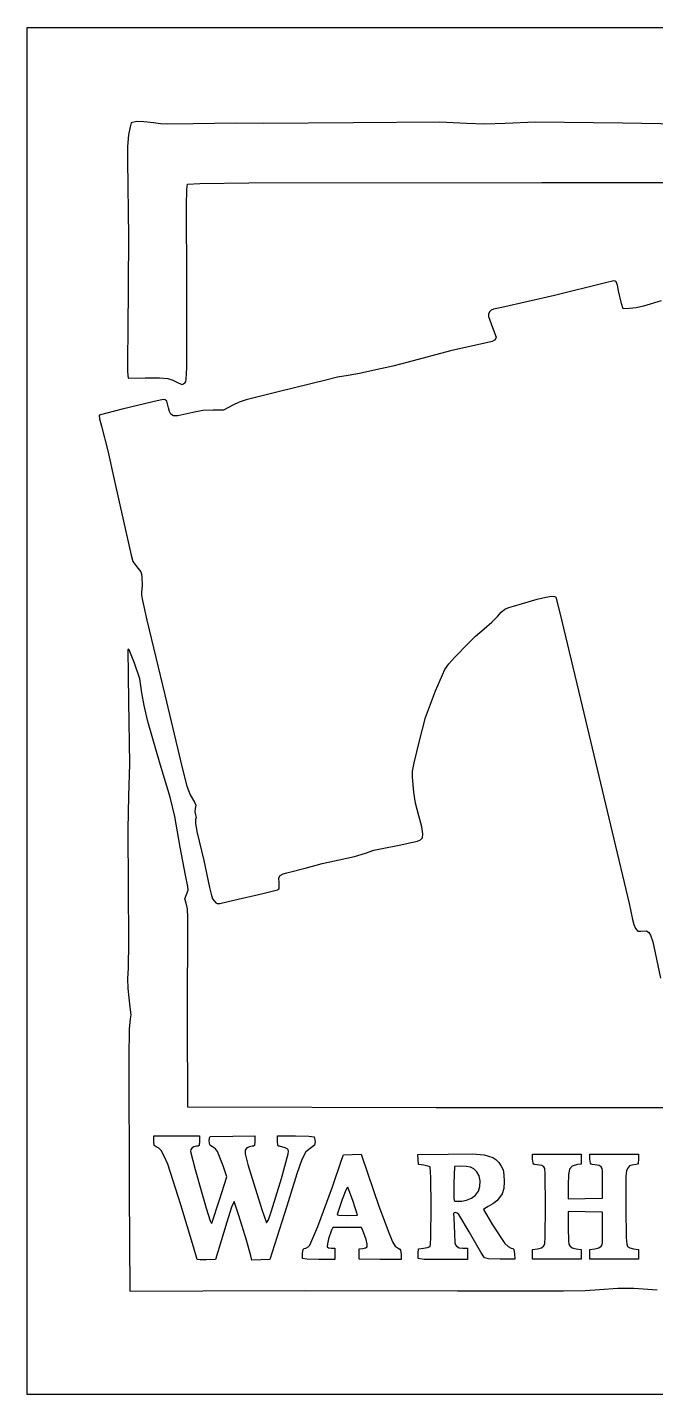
# Model space of a CAD drawing. Extents: x 218 to 585, y 525 to 891.
# Drawn here: x 218.1 to 386.3, y 525.2 to 890.8 of the extents above; entities that cross this region are included whole.
import ezdxf

# ---------------------------------------------------------------- set-up
doc = ezdxf.new("R2010")
doc.units = 0

msp = doc.modelspace()

# ---------------------------------------------------------------- linework, layer by layer
at = {"layer": 'Calque 1'}
for p, q in [((218.138, 707.978), (218.138, 890.805)), ((218.138, 890.805), (401.362, 890.805)), ((245.613205, 864.214954), (245.23427, 862.09243)), ((245.91168, 865.23863), (245.613205, 864.214954)), ((247.47135, 865.60649), (245.91168, 865.23863)), ((249.313597, 865.558248), (247.47135, 865.60649)), ((251.89134, 865.26435), (249.313597, 865.558248)), ((253.773912, 865.024022), (251.89134, 865.26435)), ((255.74832, 864.913923), (253.773912, 865.024022)), ((262.56084, 865.02677), (255.74832, 864.913923)), ((273.83304, 865.15543), (262.56084, 865.02677)), ((281.24137, 865.04784), (273.83304, 865.15543)), ((305.45077, 865.27158), (281.24137, 865.04784)), ((328.46957, 865.47301), (305.45077, 865.27158)), ((335.67519, 865.12779), (328.46957, 865.47301)), ((340.561729, 864.942149), (335.67519, 865.12779)), ((345.99399, 865.1279), (340.561729, 864.942149)), ((354.1342, 865.47746), (345.99399, 865.1279)), ((377.4175, 865.18698), (354.1342, 865.47746)), ((392.824469, 864.884892), (377.4175, 865.18698)), ((245.23427, 862.09243), (244.926891, 858.963986)), ((244.926891, 858.963986), (244.97529, 855.21866)), ((244.97529, 855.21866), (245.20526, 834.71346)), ((260.853625, 847.466689), (261.00623, 848.8752)), ((261.00623, 848.8752), (264.277164, 849.08126)), ((264.277164, 849.08126), (277.416655, 849.201731)), ((277.416655, 849.201731), (355.82013, 849.28269)), ((355.82013, 849.28269), (424.764417, 849.35575)), ((260.769049, 843.144288), (260.853625, 847.466689)), ((260.77498, 822.4442), (260.769049, 843.144288)), ((245.20526, 834.71346), (245.02137, 809.31346)), ((375.05529, 823.019289), (372.88076, 822.47919)), ((375.455747, 822.961226), (375.05529, 823.019289)), ((375.70504, 822.70942), (375.455747, 822.961226)), ((260.786705, 799.86144), (260.77498, 822.4442)), ((359.16076, 819.09853), (345.13786, 815.92208)), ((372.88076, 822.47919), (359.16076, 819.09853)), ((376.038812, 821.815564), (375.70504, 822.70942)), ((376.35103, 820.33697), (376.038812, 821.815564)), ((377.1113, 816.98677), (376.35103, 820.33697)), ((345.13786, 815.92208), (342.839175, 815.402191)), ((377.57471, 815.53156), (377.1113, 816.98677)), ((379.28182, 815.61766), (377.57471, 815.53156)), ((381.070376, 815.825689), (379.28182, 815.61766)), ((382.9733, 816.20492), (381.070376, 815.825689)), ((387.7358, 817.66482), (382.9733, 816.20492)), ((341.88524, 814.83629), (341.564826, 814.214705)), ((341.564826, 814.214705), (341.57436, 813.50903)), ((341.57436, 813.50903), (342.63933, 810.57595)), ((342.245192, 815.142043), (341.88524, 814.83629)), ((342.839175, 815.402191), (342.245192, 815.142043)), ((245.02137, 809.31346), (244.90892, 802.54405)), ((342.63933, 810.57595), (343.54552, 807.94369)), ((341.37442, 806.54205), (331.37952, 804.25294)), ((342.474862, 806.781988), (341.37442, 806.54205)), ((343.16036, 807.10957), (342.474862, 806.781988)), ((343.434502, 807.515466), (343.16036, 807.10957)), ((343.54552, 807.94369), (343.434502, 807.515466)), ((244.90892, 802.54405), (244.97077, 798.71536)), ((320.00242, 801.25995), (315.90138, 800.19362)), ((331.37952, 804.25294), (320.00242, 801.25995)), ((244.97077, 798.71536), (245.15678, 796.98075)), ((260.647273, 796.673302), (260.786705, 799.86144)), ((301.124862, 797.222181), (298.02067, 796.46373)), ((303.9738, 797.70338), (301.124862, 797.222181)), ((307.023304, 798.200703), (303.9738, 797.70338)), ((310.60971, 798.99792), (307.023304, 798.200703)), ((315.90138, 800.19362), (310.60971, 798.99792)), ((245.15678, 796.98075), (249.70872, 797.09348)), ((249.70872, 797.09348), (253.466361, 797.095674)), ((253.466361, 797.095674), (255.76226, 796.89449)), ((255.76226, 796.89449), (257.080141, 796.4912)), ((257.080141, 796.4912), (258.14006, 795.95933)), ((258.14006, 795.95933), (259.43829, 795.31324)), ((259.43829, 795.31324), (259.884274, 795.460691)), ((259.884274, 795.460691), (260.36391, 795.84707)), ((260.36391, 795.84707), (260.364, 795.847)), ((260.364, 795.847), (260.525819, 796.107437)), ((260.525819, 796.107437), (260.647273, 796.673302)), ((298.02067, 796.46373), (285.20967, 793.28798)), ((251.67768, 790.6931), (243.53775, 788.66833)), ((254.51265, 791.32219), (251.67768, 790.6931)), ((255.055439, 791.174811), (254.51265, 791.32219)), ((255.43829, 790.8037), (255.055439, 791.174811)), ((255.87862, 789.09714), (255.43829, 790.8037)), ((274.78046, 790.52927), (273.14967, 789.74413)), ((276.717731, 791.200519), (274.78046, 790.52927)), ((285.20967, 793.28798), (276.717731, 791.200519)), ((243.53775, 788.66833), (237.35514, 787.07032)), ((237.35514, 787.07032), (237.434676, 786.124368)), ((256.15004, 788.090191), (255.87862, 789.09714)), ((256.57392, 787.33756), (256.15004, 788.090191)), ((257.245994, 786.896776), (256.57392, 787.33756)), ((258.43781, 786.94266), (257.245994, 786.896776)), ((262.43527, 787.7846), (258.43781, 786.94266)), ((265.120735, 788.304081), (262.43527, 787.7846)), ((267.85801, 788.43504), (265.120735, 788.304081)), ((270.61472, 788.42014), (267.85801, 788.43504)), ((273.14967, 789.74413), (270.61472, 788.42014)), ((237.434676, 786.124368), (237.94817, 784.13416)), ((237.94817, 784.13416), (239.68392, 777.56385)), ((239.68392, 777.56385), (241.39367, 769.89094)), ((241.39367, 769.89094), (243.90485, 758.77844)), ((243.90485, 758.77844), (245.93735, 749.66685)), ((245.93735, 749.66685), (246.407707, 747.922233)), ((246.407707, 747.922233), (247.47124, 746.53124)), ((247.47124, 746.53124), (248.507596, 745.20003)), ((248.507596, 745.20003), (248.69554, 744.579033)), ((248.69554, 744.579033), (248.78106, 743.73658)), ((248.78106, 743.73658), (248.86956, 741.44823)), ((248.86956, 741.44823), (248.69153, 739.71297)), ((248.69153, 739.71297), (248.694331, 738.933985)), ((248.694331, 738.933985), (248.913596, 737.540225)), ((356.870896, 738.439696), (358.41748, 738.66969)), ((358.41748, 738.66969), (359.158649, 738.586711)), ((248.913596, 737.540225), (250.11775, 732.30463)), ((344.962354, 734.395936), (345.93154, 735.17008)), ((345.93154, 735.17008), (346.994685, 735.631081)), ((346.994685, 735.631081), (348.25037, 735.99318)), ((348.25037, 735.99318), (350.62498, 736.69509)), ((350.62498, 736.69509), (354.52386, 737.8873)), ((354.52386, 737.8873), (356.870896, 738.439696)), ((359.158649, 738.586711), (359.56924, 738.38665)), ((359.56924, 738.38665), (360.65773, 734.21946)), ((250.11775, 732.30463), (254.89412, 712.34403)), ((340.36071, 729.91397), (342.440777, 731.731833)), ((342.440777, 731.731833), (343.93259, 733.28094)), ((343.93259, 733.28094), (344.962354, 734.395936)), ((360.65773, 734.21946), (366.17227, 711.15346)), ((336.14195, 726.07824), (338.090627, 727.958414)), ((338.090627, 727.958414), (340.36071, 729.91397)), ((245.210006, 724.541699), (245.0376, 724.45419)), ((245.0376, 724.45419), (245.18773, 710.59579)), ((245.40039, 724.35035), (245.210006, 724.541699)), ((246.8001, 720.77676), (245.40039, 724.35035)), ((332.51562, 722.34948), (336.14195, 726.07824)), ((248.26948, 716.54342), (246.8001, 720.77676)), ((329.82348, 719.04147), (330.938347, 720.59307)), ((330.938347, 720.59307), (332.51562, 722.34948)), ((327.33196, 713.39951), (329.82348, 719.04147)), ((248.81356, 712.81764), (248.26948, 716.54342)), ((324.68908, 706.25576), (327.33196, 713.39951)), ((245.18773, 710.59579), (245.49905, 693.82319)), ((249.37729, 709.48083), (248.81356, 712.81764)), ((250.39843, 705.14472), (249.37729, 709.48083)), ((254.89412, 712.34403), (259.52349, 692.80933)), ((366.17227, 711.15346), (374.63467, 675.56696)), ((218.138, 525.151), (218.138, 707.978)), ((323.04125, 700.04092), (324.68908, 706.25576)), ((253.69282, 693.78852), (250.39843, 705.14472)), ((321.66936, 694.14811), (323.04125, 700.04092)), ((245.49905, 693.82319), (245.22284, 685.22424)), ((256.34818, 684.92498), (253.69282, 693.78852)), ((259.52349, 692.80933), (260.813871, 687.869731)), ((321.168, 690.31165), (321.198296, 691.871489)), ((321.198296, 691.871489), (321.66936, 694.14811)), ((260.813871, 687.869731), (261.71546, 685.58055)), ((321.55615, 686.28259), (321.168, 690.31165)), ((245.22284, 685.22424), (245.068459, 676.343741)), ((257.56206, 679.80622), (256.34818, 684.92498)), ((261.71546, 685.58055), (262.89282, 683.60207)), ((321.98125, 683.328859), (321.55615, 686.28259)), ((262.89282, 683.60207), (263.18736, 682.78106)), ((263.07096, 681.87269), (262.946605, 680.97975)), ((262.946605, 680.97975), (263.12066, 680.18815)), ((263.18736, 682.78106), (263.07096, 681.87269)), ((263.12066, 680.18815), (263.287625, 679.516639)), ((322.87789, 679.95392), (321.98125, 683.328859)), ((259.03569, 671.60414), (257.56206, 679.80622)), ((263.17676, 678.99053), (263.132111, 677.965933)), ((263.132111, 677.965933), (263.52778, 675.72992)), ((263.287625, 679.516639), (263.17676, 678.99053)), ((323.663492, 677.044541), (322.87789, 679.95392)), ((323.97112, 675.13138), (323.663492, 677.044541)), ((245.068459, 676.343741), (245.14594, 660.88254)), ((263.52778, 675.72992), (265.32937, 667.99332)), ((317.62112, 672.12106), (321.32529, 672.92887)), ((321.32529, 672.92887), (322.527902, 673.163379)), ((322.527902, 673.163379), (323.37581, 673.48158)), ((323.37581, 673.48158), (323.854372, 674.03474)), ((323.854372, 674.03474), (323.97112, 675.13138)), ((374.63467, 675.56696), (379.12935, 656.51696)), ((260.45774, 664.05753), (259.03569, 671.60414)), ((305.667656, 669.086496), (308.60412, 669.9977)), ((308.60412, 669.9977), (310.868389, 670.73252)), ((310.868389, 670.73252), (313.1232, 671.19479)), ((313.1232, 671.19479), (317.62112, 672.12106)), ((265.32937, 667.99332), (266.92214, 660.8023)), ((287.5856, 664.6773), (292.85279, 666.04108)), ((292.85279, 666.04108), (297.069527, 667.15508)), ((297.069527, 667.15508), (301.59267, 668.16249)), ((301.59267, 668.16249), (305.667656, 669.086496)), ((261.12135, 661.06368), (260.45774, 664.05753)), ((285.470439, 663.331148), (285.83312, 664.01959)), ((285.51446, 661.95557), (285.470439, 663.331148)), ((285.562762, 660.568593), (285.51446, 661.95557)), ((285.83312, 664.01959), (286.547484, 664.412368)), ((286.547484, 664.412368), (287.5856, 664.6773)), ((245.14594, 660.88254), (245.224412, 646.211552)), ((260.324742, 657.76451), (260.74174, 658.90998)), ((260.74174, 658.90998), (261.134795, 660.024439)), ((261.134795, 660.024439), (261.12135, 661.06368)), ((266.92214, 660.8023), (267.317455, 658.978975)), ((267.317455, 658.978975), (267.71316, 657.77335)), ((273.39814, 657.38015), (281.10862, 659.16916)), ((281.10862, 659.16916), (285.04777, 660.11292)), ((285.04777, 660.11292), (285.39377, 660.295776)), ((285.39377, 660.295776), (285.562762, 660.568593)), ((260.66034, 656.61217), (260.324742, 657.76451)), ((261.026102, 655.105167), (260.66034, 656.61217)), ((261.11474, 652.68045), (261.026102, 655.105167)), ((267.71316, 657.77335), (268.55205, 656.64002)), ((268.55205, 656.64002), (268.934771, 656.486433)), ((268.934771, 656.486433), (269.688774, 656.53091)), ((269.688774, 656.53091), (273.39814, 657.38015)), ((379.12935, 656.51696), (380.07564, 652.23728)), ((261.00223, 626.02595), (261.11474, 652.68045)), ((380.07564, 652.23728), (380.443917, 650.841041)), ((380.443917, 650.841041), (380.89012, 649.77847)), ((380.89012, 649.77847), (381.459825, 649.115249)), ((381.459825, 649.115249), (382.31306, 649.12633)), ((382.31306, 649.12633), (383.84457, 649.14593)), ((383.84457, 649.14593), (384.412142, 648.76712)), ((384.412142, 648.76712), (384.9125, 648.03302)), ((384.9125, 648.03302), (385.459495, 646.255149)), ((245.224412, 646.211552), (245.08534, 639.18674)), ((385.459495, 646.255149), (386.13192, 643.32842)), ((386.13192, 643.32842), (387.58139, 636.55732)), ((245.08534, 639.18674), (244.951332, 636.447475)), ((244.951332, 636.447475), (244.99404, 633.76278)), ((244.99404, 633.76278), (245.55615, 628.76107)), ((245.62845, 625.62949), (245.376477, 622.84829)), ((245.55615, 628.76107), (245.807126, 626.72044)), ((245.807126, 626.72044), (245.62845, 625.62949)), ((261.04223, 602.01515), (261.00223, 626.02595)), ((245.376477, 622.84829), (245.28526, 615.41769)), ((245.28526, 615.41769), (245.41114, 579.39649)), ((327.56513, 601.87064), (261.04223, 602.01515)), ((394.97583, 601.87048), (327.56513, 601.87064)), ((252.00432, 592.97922), (252.005, 594.34)), ((252.109976, 591.81359), (252.00432, 592.97922)), ((252.005, 594.34), (258.09, 594.34)), ((258.09, 594.34), (264.176, 594.34)), ((264.176, 592.951), (264.072956, 591.746665)), ((264.176, 594.34), (264.176, 592.951)), ((266.82183, 593.01286), (266.880122, 593.85851)), ((266.95997, 591.939529), (266.82183, 593.01286)), ((266.880122, 593.85851), (267.02027, 594.21372)), ((267.02027, 594.21372), (273.10579, 594.27982)), ((273.10579, 594.27982), (278.99286, 594.34002)), ((278.99277, 592.95096), (278.891522, 591.753082)), ((278.99286, 594.34002), (278.99277, 592.95096)), ((285.07797, 592.95096), (285.07786, 594.34002)), ((285.07786, 594.34002), (289.906, 594.34)), ((285.169819, 591.798941), (285.07797, 592.95096)), ((289.906, 594.34), (293.46604, 594.267568)), ((293.46604, 594.267568), (294.92914, 594.07542)), ((294.92914, 594.07542), (295.12758, 592.82196)), ((295.12758, 592.82196), (294.957143, 591.895942)), ((252.305872, 591.583613), (252.109976, 591.81359)), ((252.65388, 591.4558), (252.305872, 591.583613)), ((253.31179, 591.079554), (252.65388, 591.4558)), ((253.98143, 590.4039), (253.31179, 591.079554)), ((254.763796, 588.96916), (253.98143, 590.4039)), ((255.69272, 586.76792), (254.763796, 588.96916)), ((261.917001, 590.683206), (261.79515, 590.15398)), ((261.79515, 590.15398), (263.01134, 585.34423)), ((262.21052, 591.14617), (261.917001, 590.683206)), ((262.731776, 591.43981), (262.21052, 591.14617)), ((263.40115, 591.56194), (262.731776, 591.43981)), ((263.842149, 591.587804), (263.40115, 591.56194)), ((264.072956, 591.746665), (263.842149, 591.587804)), ((267.224906, 591.658699), (266.95997, 591.939529)), ((267.70243, 591.39803), (267.224906, 591.658699)), ((268.452624, 590.856895), (267.70243, 591.39803)), ((269.01972, 590.14554), (268.452624, 590.856895)), ((270.49932, 586.37319), (269.01972, 590.14554)), ((276.90393, 591.12835), (276.419765, 590.571106)), ((276.419765, 590.571106), (276.44197, 589.54926)), ((276.44197, 589.54926), (277.11054, 586.74167)), ((277.556954, 591.43454), (276.90393, 591.12835)), ((278.25779, 591.5619), (277.556954, 591.43454)), ((278.672182, 591.590185), (278.25779, 591.5619)), ((278.891522, 591.753082), (278.672182, 591.590185)), ((285.332522, 591.607382), (285.169819, 591.798941)), ((285.61575, 591.5619), (285.332522, 591.607382)), ((287.10759, 591.16322), (285.61575, 591.5619)), ((286.14493, 582.96294), (287.91101, 589.50958)), ((287.652088, 590.91303), (287.10759, 591.16322)), ((287.91898, 590.653871), (287.652088, 590.91303)), ((287.91101, 589.50958), (287.981032, 590.235977)), ((287.981032, 590.235977), (287.91898, 590.653871)), ((292.69659, 590.06767), (291.56236, 588.07004)), ((294.13944, 591.20265), (292.69659, 590.06767)), ((294.957143, 591.895942), (294.13944, 591.20265)), ((302.32897, 588.12188), (302.71486, 589.31251)), ((302.71486, 589.31251), (305.0777, 589.38771)), ((305.0777, 589.38771), (307.44053, 589.46291)), ((307.44053, 589.46291), (309.24476, 584.22831)), ((322.6229, 589.37193), (330.74942, 589.49861)), ((322.7016, 588.01927), (322.6229, 589.37193)), ((330.74942, 589.49861), (337.289033, 589.520898)), ((337.289033, 589.520898), (340.35313, 589.31451)), ((340.35313, 589.31451), (342.65095, 588.5763)), ((353.34, 588.15309), (353.34, 589.445)), ((353.34, 589.445), (359.823, 589.445)), ((359.823, 589.445), (366.305, 589.445)), ((366.305, 589.445), (366.305, 588.134)), ((368.68612, 588.15281), (368.686, 589.445)), ((368.686, 589.445), (375.168, 589.445)), ((375.168, 589.445), (381.651, 589.445)), ((381.651, 589.445), (381.651, 588.153)), ((259.23243, 575.95102), (255.69272, 586.76792)), ((263.01134, 585.34423), (264.71904, 579.3911)), ((271.54222, 583.43343), (270.49932, 586.37319)), ((277.11054, 586.74167), (278.724, 581.50773)), ((291.56236, 588.07004), (290.21257, 584.24075)), ((299.75899, 580.71355), (302.32897, 588.12188)), ((322.7803, 586.66662), (322.7016, 588.01927)), ((324.19671, 586.49374), (322.7803, 586.66662)), ((325.277679, 586.291023), (324.19671, 586.49374)), ((325.88761, 586.04638), (325.277679, 586.291023)), ((326.099409, 583.208326), (325.88761, 586.04638)), ((332.43787, 586.13745), (332.28552, 581.59664)), ((334.09142, 586.22165), (332.43787, 586.13745)), ((335.548657, 586.195567), (334.09142, 586.22165)), ((336.73021, 586.01467), (335.548657, 586.195567)), ((337.643699, 585.547372), (336.73021, 586.01467)), ((338.43499, 584.78015), (337.643699, 585.547372)), ((342.65095, 588.5763), (343.466986, 588.005085)), ((343.466986, 588.005085), (344.27658, 587.232)), ((344.27658, 587.232), (344.947454, 586.28633)), ((344.947454, 586.28633), (345.42995, 585.30025)), ((345.42995, 585.30025), (345.673047, 583.961718)), ((353.444789, 587.060389), (353.34, 588.15309)), ((353.625318, 586.82949), (353.444789, 587.060389)), ((353.93531, 586.70151), (353.625318, 586.82949)), ((355.17125, 586.53837), (353.93531, 586.70151)), ((355.765822, 586.40718), (355.17125, 586.53837)), ((356.29573, 586.09686), (355.765822, 586.40718)), ((356.562293, 585.606461), (356.29573, 586.09686)), ((356.707399, 584.219364), (356.562293, 585.606461)), ((363.20005, 585.45013), (362.956077, 584.042661)), ((363.92375, 586.29582), (363.20005, 585.45013)), ((365.31282, 586.66449), (363.92375, 586.29582)), ((366.305, 586.823), (365.31282, 586.66449)), ((366.305, 588.134), (366.305, 586.823)), ((368.790914, 587.060109), (368.68612, 588.15281)), ((368.971447, 586.82921), (368.790914, 587.060109)), ((369.28144, 586.70123), (368.971447, 586.82921)), ((370.56335, 586.53809), (369.28144, 586.70123)), ((371.179026, 586.391026), (370.56335, 586.53809)), ((371.69511, 586.04255), (371.179026, 586.391026)), ((371.923592, 585.648093), (371.69511, 586.04255)), ((372.048245, 584.93863), (371.923592, 585.648093)), ((378.73087, 585.67476), (378.434079, 584.984583)), ((379.279464, 586.31442), (378.73087, 585.67476)), ((379.86117, 586.53828), (379.279464, 586.31442)), ((381.05569, 586.70142), (379.86117, 586.53828)), ((381.365682, 586.8294), (381.05569, 586.70142)), ((381.546211, 587.060299), (381.365682, 586.8294)), ((381.651, 588.153), (381.546211, 587.060299)), ((269.5981, 577.28632), (271.54222, 583.43343)), ((278.724, 581.50773), (280.89747, 574.62856)), ((283.44942, 574.27643), (286.14493, 582.96294)), ((290.21257, 584.24075), (287.54494, 575.55459)), ((309.24476, 584.22831), (312.22867, 575.55411)), ((326.19099, 575.45148), (326.099409, 583.208326)), ((332.28552, 581.59664), (332.22827, 577.714628)), ((339.022029, 583.705154), (338.43499, 584.78015)), ((339.26643, 582.28986), (339.022029, 583.705154)), ((339.23723, 580.822506), (339.26643, 582.28986)), ((345.76835, 582.1687), (345.63777, 580.247419)), ((345.673047, 583.961718), (345.76835, 582.1687)), ((356.77958, 575.57236), (356.707399, 584.219364)), ((362.956077, 584.042661), (362.86932, 581.17039)), ((371.99345, 577.67092), (372.06685, 581.61078)), ((372.06685, 581.61078), (372.048245, 584.93863)), ((378.283965, 583.564465), (378.27173, 574.99946)), ((378.434079, 584.984583), (378.283965, 583.564465)), ((245.41114, 579.39649), (245.55891, 552.81139)), ((264.71904, 579.3911), (265.99709, 575.02548)), ((295.84629, 570.09615), (299.75899, 580.71355)), ((303.383958, 579.828345), (302.41838, 577.34313)), ((303.71546, 580.497866), (303.383958, 579.828345)), ((303.88623, 580.65042), (303.71546, 580.497866)), ((305.28751, 576.79102), (303.88623, 580.65042)), ((336.9407, 577.6991), (338.085281, 578.511631)), ((338.085281, 578.511631), (338.81401, 579.57725)), ((338.81401, 579.57725), (339.23723, 580.822506)), ((344.490409, 577.839064), (343.72424, 576.94252)), ((345.1591, 578.89043), (344.490409, 577.839064)), ((345.63777, 580.247419), (345.1591, 578.89043)), ((362.86932, 581.17039), (362.86532, 577.52612)), ((262.58786, 564.70622), (259.23243, 575.95102)), ((265.99709, 575.02548), (267.07451, 571.61534)), ((267.50989, 570.99513), (269.5981, 577.28632)), ((272.8043, 575.269812), (271.5, 571.26129)), ((273.46222, 576.81754), (272.8043, 575.269812)), ((274.75816, 573.04101), (273.46222, 576.81754)), ((280.89747, 574.62856), (282.16914, 571.10143)), ((282.627761, 571.943404), (283.44942, 574.27643)), ((287.54494, 575.55459), (284.29173, 565.23579)), ((302.41838, 577.34313), (301.01323, 573.37133)), ((306.5085, 573.153), (305.28751, 576.79102)), ((312.22867, 575.55411), (313.89736, 571.05619)), ((326.143786, 567.205883), (326.19099, 575.45148)), ((332.22827, 577.714628), (332.354134, 577.106155)), ((332.354134, 577.106155), (332.61616, 576.91651)), ((332.61616, 576.91651), (334.36542, 576.88191)), ((334.36542, 576.88191), (335.644229, 577.164858)), ((335.644229, 577.164858), (336.9407, 577.69907)), ((336.9407, 577.69907), (336.9407, 577.6991)), ((340.518909, 574.972611), (340.16316, 574.63053)), ((340.16316, 574.63053), (342.62408, 570.53074)), ((341.48608, 575.49884), (340.518909, 574.972611)), ((342.722104, 576.194093), (341.48608, 575.49884)), ((343.72424, 576.94252), (342.722104, 576.194093)), ((356.706966, 567.18453), (356.77958, 575.57236)), ((362.86515, 574.11134), (362.865, 569.799)), ((367.42921, 574.03894), (362.86515, 574.11134)), ((362.86532, 577.52612), (367.42938, 577.59852)), ((367.42938, 577.59852), (371.99345, 577.67092)), ((378.27173, 574.99946), (378.400949, 567.161852)), ((267.07451, 571.61534), (267.32256, 571.117881)), ((267.32256, 571.117881), (267.50989, 570.99513)), ((271.5, 571.26129), (269.10915, 563.38372)), ((276.73623, 566.42643), (274.75816, 573.04101)), ((282.16914, 571.10143), (282.627761, 571.943404)), ((301.01323, 573.37133), (301.09595, 573.213683)), ((301.09595, 573.213683), (301.524861, 573.111769)), ((301.524861, 573.111769), (303.70207, 573.0406)), ((303.70207, 573.0406), (306.5085, 573.153)), ((306.5085, 573.153), (306.5085, 573.153)), ((313.89736, 571.05619), (314.78493, 568.65552)), ((332.345618, 573.795271), (332.209297, 573.614285)), ((332.209297, 573.614285), (332.2665, 572.44535)), ((332.2665, 572.44535), (332.43565, 568.21202)), ((332.62467, 573.83441), (332.345618, 573.795271)), ((333.113702, 573.698398), (332.62467, 573.83441)), ((333.5522, 573.37139), (333.113702, 573.698398)), ((336.39957, 568.67504), (333.5522, 573.37139)), ((342.62408, 570.53074), (345.88339, 565.61076)), ((371.99328, 573.96654), (367.42921, 574.03894)), ((372.06618, 569.62919), (371.99328, 573.96654)), ((293.76467, 565.12691), (295.84629, 570.09615)), ((298.71383, 566.77694), (298.4227, 565.500629)), ((299.55028, 569.1384), (298.71383, 566.77694)), ((299.908, 569.866), (299.55028, 569.1384)), ((303.725, 569.866), (299.908, 569.866)), ((307.54263, 569.86554), (303.725, 569.866)), ((307.93721, 569.00565), (307.54263, 569.86554)), ((308.76626, 566.61027), (307.93721, 569.00565)), ((314.78493, 568.65552), (315.85813, 565.98185)), ((326.044837, 565.438862), (326.143786, 567.205883)), ((332.43565, 568.21202), (332.528445, 565.765374)), ((339.51305, 563.25108), (336.39957, 568.67504)), ((356.583598, 565.566717), (356.706966, 567.18453)), ((362.865, 569.799), (362.945818, 566.254844)), ((372.048569, 565.995135), (372.06618, 569.62919)), ((378.400949, 567.161852), (378.518469, 565.437137)), ((263.563, 561.32315), (262.58786, 564.70622)), ((269.10915, 563.38372), (268.4829, 561.26706)), ((277.91996, 562.24948), (276.73623, 566.42643)), ((284.29173, 565.23579), (283.03994, 561.26704)), ((291.7413, 563.00691), (291.941879, 563.991607)), ((291.941879, 563.991607), (292.192708, 564.207198)), ((292.192708, 564.207198), (292.61789, 564.35178)), ((292.61789, 564.35178), (293.282176, 564.664266)), ((293.282176, 564.664266), (293.76467, 565.12691)), ((298.4227, 565.500629), (298.395, 564.72642)), ((298.395, 564.72642), (298.7537, 564.416711)), ((298.7537, 564.416711), (299.48923, 564.30975)), ((299.48923, 564.30975), (300.424, 564.309)), ((300.424, 564.309), (300.42421, 562.78765)), ((306.906, 564.177), (307.91296, 564.26)), ((306.906, 562.772), (306.906, 564.177)), ((307.91296, 564.26), (308.665361, 564.42608)), ((308.665361, 564.42608), (309.06032, 564.70889)), ((309.03185, 565.418354), (308.76626, 566.61027)), ((309.06032, 564.70889), (309.03185, 565.418354)), ((315.85813, 565.98185), (316.565612, 564.894496)), ((316.565612, 564.894496), (317.34148, 564.3155)), ((317.34148, 564.3155), (317.7856, 564.097243)), ((317.7856, 564.097243), (318.028285, 563.826479)), ((318.028285, 563.826479), (318.15019, 562.62357)), ((322.6975, 563.0223), (322.7803, 564.17705)), ((322.7803, 564.17705), (324.16286, 564.31606)), ((324.16286, 564.31606), (325.238359, 564.513549)), ((325.238359, 564.513549), (325.88266, 564.79308)), ((325.88266, 564.79308), (326.044837, 565.438862)), ((332.528445, 565.765374), (332.688955, 565.210985)), ((332.688955, 565.210985), (332.96711, 564.83858)), ((332.96711, 564.83858), (333.652459, 564.434356)), ((333.652459, 564.434356), (334.68691, 564.30941)), ((334.68691, 564.30941), (335.878, 564.309)), ((335.878, 564.309), (335.87808, 562.78765)), ((340.44325, 561.72973), (339.51305, 563.25108)), ((345.88339, 565.61076), (346.750929, 564.81556)), ((346.750929, 564.81556), (347.60319, 564.36269)), ((347.60319, 564.36269), (348.071875, 564.210159)), ((348.071875, 564.210159), (348.333754, 563.977021)), ((348.333754, 563.977021), (348.52488, 562.77236)), ((353.3397, 562.6877), (353.34, 563.977)), ((353.34, 563.977), (354.65341, 564.15123)), ((354.65341, 564.15123), (355.752072, 564.421585)), ((355.752072, 564.421585), (356.37321, 564.90566)), ((356.37321, 564.90566), (356.583598, 565.566717)), ((362.945818, 566.254844), (363.0668, 565.394688)), ((363.0668, 565.394688), (363.25924, 564.92315)), ((363.25924, 564.92315), (363.878692, 564.452329)), ((363.878692, 564.452329), (364.97903, 564.178)), ((364.97903, 564.178), (366.30458, 563.99568)), ((366.30458, 563.99568), (366.305, 562.697)), ((368.686, 563.995), (369.98775, 564.17404)), ((368.686, 562.697), (368.686, 563.995)), ((369.98775, 564.17404), (371.03197, 564.438329)), ((371.03197, 564.438329), (371.71427, 564.82246)), ((371.71427, 564.82246), (371.930003, 565.224011)), ((371.930003, 565.224011), (372.048569, 565.995135)), ((378.518469, 565.437137), (378.68775, 564.76986)), ((378.68775, 564.76986), (379.315423, 564.424439)), ((379.315423, 564.424439), (380.34139, 564.17558)), ((380.34139, 564.17558), (381.651, 563.99545)), ((381.651, 563.99545), (381.651, 562.697)), ((263.56323, 561.32355), (263.563, 561.32315)), ((264.356361, 561.198796), (263.56323, 561.32355)), ((266.08613, 561.19126), (264.356361, 561.198796)), ((268.4829, 561.26706), (266.08613, 561.19126)), ((278.22395, 561.11524), (277.91996, 562.24948)), ((280.63194, 561.19114), (278.22395, 561.11524)), ((283.03994, 561.26704), (280.63194, 561.19114)), ((291.7743, 561.5671), (291.7413, 563.00691)), ((291.77447, 561.56746), (291.7743, 561.5671)), ((292.893291, 561.339583), (291.77447, 561.56746)), ((296.157, 561.267), (292.893291, 561.339583)), ((300.42442, 561.2663), (296.157, 561.267)), ((300.42421, 562.78765), (300.42442, 561.2663)), ((306.90539, 561.36641), (306.906, 562.772)), ((312.5278, 561.31651), (306.90539, 561.36641)), ((318.15021, 561.26661), (312.5278, 561.31651)), ((318.15019, 562.62357), (318.15021, 561.26661)), ((322.7301, 561.5671), (322.6975, 563.0223)), ((322.73065, 561.56746), (322.7301, 561.5671)), ((323.151835, 561.430671), (322.73065, 561.56746)), ((324.345066, 561.33737), (323.151835, 561.430671)), ((329.362, 561.267), (324.345066, 561.33737)), ((335.87816, 561.2663), (329.362, 561.267)), ((335.87808, 562.78765), (335.87816, 561.2663)), ((341.553162, 561.475066), (340.44325, 561.72973)), ((344.655, 561.399), (341.553162, 561.475066)), ((348.60488, 561.39891), (344.655, 561.399)), ((348.52488, 562.77236), (348.60488, 561.39891)), ((353.34, 561.399), (353.3397, 562.6877)), ((359.822, 561.399), (353.34, 561.399)), ((366.305, 561.399), (359.822, 561.399)), ((366.305, 562.697), (366.305, 561.399)), ((368.686, 561.399), (368.686, 562.697)), ((375.168, 561.399), (368.686, 561.399)), ((381.651, 561.399), (375.168, 561.399)), ((381.651, 562.697), (381.651, 561.399)), ((245.55891, 552.81139), (265.11981, 552.88039)), ((265.11981, 552.88039), (292.61821, 552.97269)), ((292.61821, 552.97269), (333.23171, 552.91079)), ((333.23171, 552.91079), (361.601772, 552.914565)), ((361.601772, 552.914565), (367.426465, 553.048012)), ((367.426465, 553.048012), (371.19941, 553.30579)), ((371.19941, 553.30579), (376.176741, 553.637424)), ((376.176741, 553.637424), (380.45982, 553.64112)), ((380.45982, 553.64112), (386.67753, 553.18122)), ((401.362, 525.151), (218.138, 525.151))]:
    msp.add_line(p, q, dxfattribs=at)

doc.saveas('drawing.dxf')
